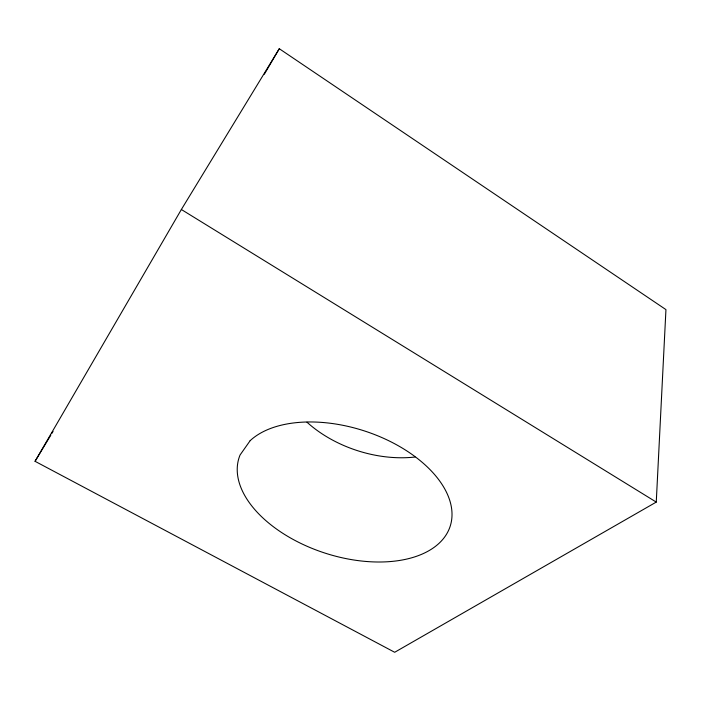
<?xml version="1.0" encoding="UTF-8"?>
<svg xmlns="http://www.w3.org/2000/svg" width="701" height="701" viewBox="0 0 701 701"><rect width="100%" height="100%" fill="white"/><g stroke="black" fill="none" stroke-linecap="round" stroke-linejoin="round"><path stroke-width="1.05" d="M656.259 502.091L665.95 309.614L279.287 48.719L181.366 209.503L35.05 461.311L394.681 652.28L656.259 502.091L181.366 209.503M264.347 74.236L279.287 48.719M35.05 461.311L50.796 435.198M51.918 433.332L53.039 431.465M415.036 457.026A100.891 66.937 17.7 0 1 306.985 422.204M250.152 440.666L240.066 454.993A110.995 64.185 18 0 0 366.553 561.501A110.995 64.185 18 0 0 430.747 470.362A110.995 64.185 18 0 0 250.152 440.666"/></g></svg>
